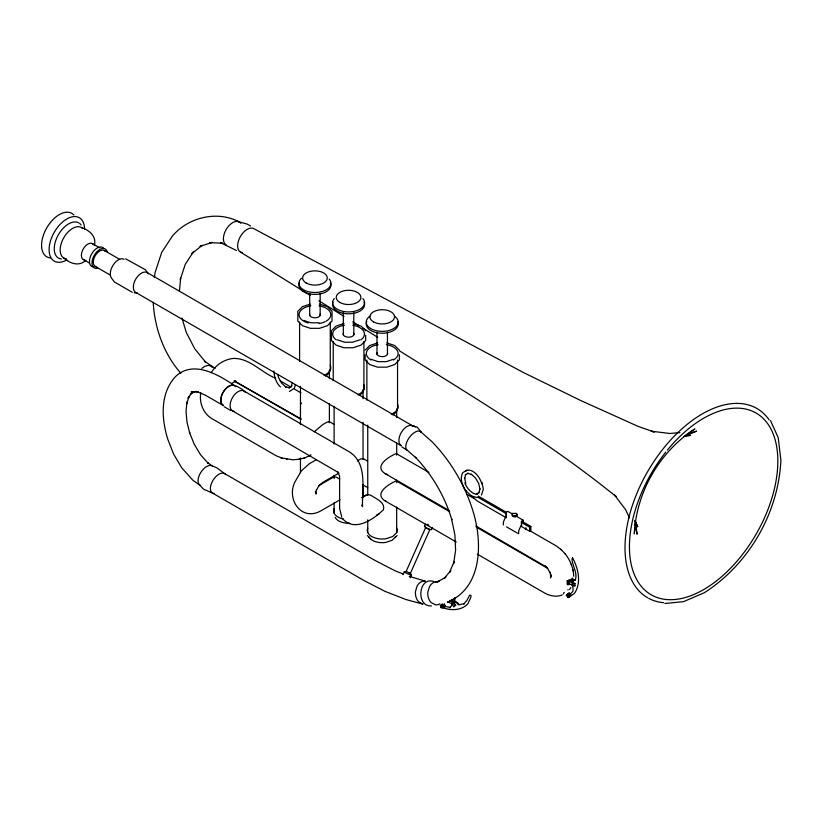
<?xml version="1.0" encoding="UTF-8"?>
<svg xmlns="http://www.w3.org/2000/svg" width="822" height="822" viewBox="0 0 822 822"><rect width="100%" height="100%" fill="white"/><g stroke="black" fill="none" stroke-linecap="round" stroke-linejoin="round"><path stroke-width="1.23" d="M94.376 245.552C96.739 236.366 89.423 230.211 81.419 227.519M573.191 580.918L572.225 578.082M634.81 527.847L634.327 533.848C636.341 492.008 659.676 451.597 694.898 428.94L683.996 436.451L696.583 431.108L688.322 433.913M635.005 525.443L635.396 520.645L637.05 534.218L635.838 528.104M154.341 277.641L155.081 272.565L161.729 252.344L172.394 236.078C188.341 217.183 217.214 210.227 239.346 221.961M179.463 290.793L180.665 278.134L180.285 279.49L185.289 264.242L193.334 251.984L191.845 253.618L202.181 245.346L200.013 246.384L212.014 242.449L209.589 242.634L222.577 243.261L220.388 242.562L236.459 250.525M572.071 581.842L573.879 580.085L574.999 580.322C578.78 573.427 570.129 561.991 572.472 557.583C578.185 568.218 581.771 582.767 574.373 593.546L568.372 597.471L568.002 596.967L569.995 595.241M200.835 392.669C198.955 402.4 203.137 413.23 211.696 418.532L276.213 455.778L282.008 458.111M292.211 382.939L291.378 386.402L291.861 385.847L288.892 387.902L289.601 387.779L285.47 386.792L285.922 387.111L281.566 383.114L278.37 377.216L277.908 374.729M295.334 384.645L294.492 388.128L289.436 391.488M455.059 602.279L454.741 597.625M451.925 602.814L451.432 605.978L449.531 607.715L450.117 607.376L444.671 606.41L443.695 606.913A2.178 0.606 -18.3 0 1 441.455 607.417A2.178 0.606 -18.3 0 1 441.116 606.831L441.804 606.369A2.045 0.565 -18.3 0 0 441.506 606.595L441.414 607.386M403.057 574.588L404.383 571.609M424.471 526.368L425.436 524.189M406.099 571.557L425.57 527.714L429.783 529.666L410.312 573.499L406.561 571.567M410.075 577.835L411.401 574.855M431.499 529.615L432.464 527.447M300.462 404.917L301.376 402.893M550.504 576.941L550.976 575.893L550.555 577.969L550.555 574.352L550.904 575.534L549.949 572.317L550.134 572.924L547.288 568.012L547.729 568.475L545.418 566.039L546.27 566.923L475.825 525.957M451.576 599.793L447.959 602.423L447.466 601.745M569.615 589.518L570.858 587.514M568.382 597.45L569.893 595.313L569.512 594.809L572.913 591.398L573.078 587.915L571.773 584L574.968 585.85L574.968 583.517L571.269 581.38L572.657 581.503L574.465 579.746L575.595 579.983L574.999 580.322M570.088 594.491L569.163 595.097M568.012 596.947L567.745 597.584L568.464 597.419M314.292 431.756L322.861 424.542L327.053 422.128L329.396 421.82M515.373 516.719L515.373 515.856M211.182 372.756C215.867 364.845 224.118 359.43 233.273 358.433C249.611 357.93 261.447 372.613 275.719 378.284M481.456 495.06L483.326 489.306L481.99 482.257M568.865 593.967C570.725 591.244 564.262 596.525 567.416 595.149M569.112 593.885C571.259 590.288 562.865 597.913 567.766 595.036M567.622 596.464L569.173 595.056M447.959 602.423L454.432 598.673M453.908 601.56L453.251 600.656L452.665 600.995L455.707 605.187L453.754 606.903L452.049 603.872L448.997 602.392M365.122 350.131L369.695 345.548L377.637 342.908M396.687 506.999L396.687 532.594L392.803 536.468L386.093 538.708A14.981 8.652 0 0 1 367.753 528.114M395.629 536.745L392.032 540.342L385.806 542.417A13.882 8.014 0 0 1 368.801 536.745M395.125 537.537L397.118 535.543M231.67 383.391L235.935 381.131L234.095 381.018L301.376 419.097M441.804 607.057L441.301 607.407A2.178 0.606 -18.3 0 0 441.65 607.992A2.178 0.606 -18.3 0 0 443.89 607.489L444.373 607.263M444.579 606.461L444.877 606.225A2.178 0.606 -18.3 0 0 444.332 605.639M343.041 519.185C355.196 532.214 373.774 519.114 383.391 509.763C385.569 502.53 376.404 498.944 371.626 495.748A11.457 6.617 60 0 0 364.608 496.375M574.968 585.85C572.852 586.682 571.424 583.435 568.619 584.308L567.19 584.524L567.19 580.99L569.204 579.829M570.982 594.799L568.865 597.183L568.916 596.402M85.909 260.225C79.128 266.862 70.137 263.605 63.808 258.026M316.439 459.632L309.462 463.659L301.335 470.872L294.831 482.134C286.262 499.704 301.612 521.775 320.909 510.832L340.041 499.797M338.931 473.092L322.419 482.627L318.71 485.915L319.131 485.422L316.336 490.272L316.552 489.665L315.761 493.529L315.412 491.792L316.028 494.084M318.648 485.689L334.102 476.77M361.639 497.639L365.903 495.183M466.988 469.999L462.632 472.773C459.477 479.072 462.57 486.059 466.218 491.361M476.328 494.084L479.298 492.368L478.815 492.912L479.925 488.782L479.925 489.306L478.753 483.593L475.558 478.065L471.201 474.202L471.653 474.458L467.523 473.359L468.232 473.205L465.262 474.921L465.745 474.386L464.636 478.517L464.636 477.993L465.807 483.696M512.229 513.884L507.852 511.366L506.085 512.383L506.033 513.945A6.083 3.514 -60 0 1 506.044 515.897L503.424 521.929L503.3 524.981M523.141 522.381A6.083 3.514 -60 0 1 523.224 521.693L523.162 520.203L521.395 521.22L521.333 522.782A6.083 3.514 -60 0 1 521.354 524.734L518.723 530.765L518.61 533.817M521.651 522.566L522.905 521.847L530.837 526.429L530.837 530.498L529.594 531.218L521.651 526.635L521.651 522.566L529.594 527.149L530.837 526.429M441.311 606.646L441.928 606.307M455.707 605.187L454.556 605.454L453.199 602.618L449.706 600.522M442.616 607.592C450.744 610.828 462.283 610.684 468.273 603.245C468.108 601.879 473.575 594.398 469.701 595.128L466.999 600.204L463.855 603.975L464.44 603.625L458.686 604.869L456.179 602.444L453.867 601.673M572.893 579.51L568.619 581.976L568.619 584.308M574.968 583.517C572.852 584.35 571.424 581.103 568.619 581.976L567.19 580.99M444.075 606.749L444.25 607.324L442.431 607.263M451.442 600.286C482.185 584.463 482.031 542.386 473.729 513.565L473.441 512.62C465.529 486.182 451.34 461.8 432.218 441.897L420.391 431.437A11.405 5.703 -54.1 0 0 408.935 438.054A11.6 5.805 -54.1 0 0 407.496 450.446L416.045 457.916L415.346 457.176C432.269 474.777 444.825 496.354 451.823 519.751L451.545 518.805L454.905 535.019L455.614 550.195L453.621 563.666L454.052 561.59L449.552 572.513L450.785 570.54L444.024 578.606L445.904 577.065L437.181 582.048L439.451 581.185L435.393 581.863M194.732 391.673L190.262 394.098L192.132 392.567L188.012 398.197L189.224 396.255L186.553 403.972L186.964 401.948L186.029 411.432L186.964 421.984L189.718 433.143L189.471 432.321L194.054 443.87L200.455 454.648L208.377 463.505L207.555 462.622L212.199 465.899L216.926 467.841L224.54 473.564L375.14 560.512L395.3 570.9L403.448 574.075M357.395 460.947L360.704 458.933L363.036 458.625M567.56 595.96L566.923 595.991L569.872 593.864M303.893 458.111L309.678 455.789M379.199 513.956L376.764 514.911M569.687 584.062L567.786 584.874L567.786 581.329L572.821 578.431L573.026 580.311M452.665 602.074L454.463 601.334L456.775 602.105L459.272 604.53M309.473 455.45L311.055 454.874M310.346 304.058L302.414 306.709L297.831 311.291L297.831 321.094L302.414 325.676L310.346 328.317L319.511 328.317L327.444 325.676L332.026 321.094L332.026 311.291L327.444 306.709L319.511 304.058M343.997 323.488L336.054 326.128L331.472 330.711L331.472 340.524L336.054 345.096L343.997 347.747L353.152 347.747L361.094 345.096L365.667 340.524L365.667 335.232M359.8 339.835L352.679 342.209L344.469 342.209L337.349 339.835M393.44 359.265L386.33 361.629L378.11 361.629L370.989 359.265M562.279 594.851C556.71 597.358 550.298 596.032 545.078 593.279L477.366 554.182M280.816 457.823L292.951 459.806L299.239 459.221M298.612 459.375L305.085 457.823M334.102 476.883L336.445 477.192L339.753 479.205M684.736 435.979L690.562 435.403L684.531 435.948M664.906 603.492L683.544 601.642L704.485 592.652C748.924 564.056 778.362 513.082 780.9 460.289L778.218 437.664L770.502 420.597M679.866 432.578L669.817 433.492L651.158 431.17L653.387 431.858M193.591 391.919L191.166 392.002L198.287 392.063L196.222 391.375L204.955 394.95L223.122 405.441A11.457 6.617 -60 0 1 223.923 390.953A11.457 6.617 -60 0 1 235.863 386.792M431.478 605.886C415.737 607.15 418.295 576.047 433.78 581.555M319.039 322.789L310.819 322.789L303.708 320.416M134.161 292.868L137.377 292.94M444.651 606.4L445.062 606.811A2.178 0.606 -18.3 0 0 445.134 606.307M396.687 453.929L395.772 453.744C388.662 456.847 373.373 466.28 385.23 473.657L449.315 510.647M396.687 481.271L395.772 481.076C388.662 484.189 373.373 493.611 385.23 500.988L456.272 542.006M286.662 459.221L287.289 459.375M471.653 496.046L476.873 497.444M237.404 221.365L247.33 224.149L250.597 226.04M411.051 425.395L415.624 426.752L412.726 425.909L147.148 272.575A11.457 6.617 -60 0 0 135.702 279.192A11.457 6.617 -60 0 0 135.702 292.416L401.28 445.75A11.457 6.617 -60 0 1 401.28 432.526A11.457 6.617 -60 0 1 412.726 425.909L417.288 427.224L421.47 432.516M125.653 258.827L145.309 269.657L148.443 273.777M353.152 323.488L361.094 326.128L365.667 330.711M386.802 342.908L394.735 345.548L399.317 350.131M654.425 432.084L638.242 426.454L580.527 400.427L523.696 372.664L253.885 228.711A13.471 7.778 -60 0 0 239.592 238.041A13.471 7.778 -60 0 0 242.387 252.642M387.676 474.613L385.23 473.657M409.264 576.345L425.303 581.133A11.344 8.652 -86.5 0 0 417.206 585.809L415.47 591.388A11.703 8.919 -86.5 0 0 418.809 601.961L422.991 604.119L406.068 599.577L385.076 591.388L363.992 580.527L212.456 493.036L203.62 489.254L198.914 484.23M385.23 500.988L386.093 501.379M407.486 450.446L401.917 446.942M215.045 368.338L204.627 361.259L205.747 362.348L194.752 348.795L186.275 332.427L181.97 317.98M92.424 243.631L99.709 247.833M104.332 250.505L119.683 259.362M83.269 259.505L89.506 263.102M95.167 266.369L110.518 275.236M132.25 292.283L114.505 282.038L111.371 277.928A11.457 6.617 -60 0 1 113.457 264.622A11.457 6.617 -60 0 1 124.112 259.279M515.507 515.784L523.162 520.203M280.107 380.812L291.08 387.152M294.368 389.053L300.944 392.844M478.322 496.118L506.506 512.383M477.531 497.094L506.352 513.729L506.352 516.781M396.687 453.816L428.879 472.403M466.619 494.197L474.386 498.677M529.892 530.724L556.535 546.106L561.57 550.041M506.352 517.798L477.222 500.988L466.444 491.422L466.444 490.693M329.396 421.707L333.711 424.193M506.578 526.871L517.521 533.19M234.66 381.089L300.595 419.158M363.036 458.512L367.352 460.998M236.109 385.826L242.963 389.782M234.578 385.6C218.303 374.657 193.324 359.656 175.559 376.538C159.869 393.317 161.369 418.819 167.791 439.236L173.627 454.145L181.785 467.882L192.954 480.325L200.106 485.37A11.467 6.237 -57.3 0 1 200.732 472.527A11.467 6.237 -57.3 0 1 212.199 465.899M243.929 390.995L349.442 451.925C367.917 463.69 361.855 488.658 362.523 506.753L362.132 504.842L362.492 506.188M396.687 481.158L449.716 511.767M476.236 527.077L546.938 567.91M362.358 484.569L367.753 487.682M232.472 410.836L338.325 472.516L337.904 472.023L339.609 476.308L339.609 508.489L341.808 517.151M224.087 406.654L230.941 410.61M240.414 252.035L310.202 295.375M318.926 300.801L343.997 316.378M352.72 321.792L359.265 325.851M362.533 327.886L377.801 337.369M399.605 350.912C473.236 396.975 548.295 441.671 615.894 496.416M409.562 572.811L410.312 573.499M280.446 386.895C276.048 382.908 274.301 376.743 273.798 370.999M616.11 496.437L614.394 494.854L625.737 509.856L629.436 517.86M367.311 535.543L371.308 539.53M564.961 553.638C570.232 559.998 573.386 568.084 573.766 576.335M560.717 549.158L565.402 554.1M180.881 373.301C163.753 353.871 154.639 328.05 153.211 302.362M516.452 514.315L517.213 515.373L516.452 516.422L514.623 516.904L512.794 516.422L512.044 515.373M635.221 521.364L637.759 526.861L634.861 520.46M441.383 606.78L441.065 605.824A1.87 0.514 -18.3 0 0 442.596 606.133A1.87 0.514 -18.3 0 0 444.353 604.869M572.821 569.543L573.17 570.725M571.228 564.19L571.413 564.806M529.594 527.149L529.594 531.218M525.946 527.714L525.946 529.584M399.317 354.652L399.317 359.944L394.735 364.526L386.802 367.167L377.637 367.167L369.695 364.526L365.122 359.944L365.122 354.652M397.55 359.985L397.55 408.996M396.687 409.099L396.687 417.412M396.687 443.007L396.687 455.172M396.687 480.12L396.687 482.678M387.45 332.17L387.45 354.323M376.979 332.17L376.979 354.323M367.753 425.097L367.753 495.481M367.753 519.792L367.753 532.594M366.879 359.985L366.879 400.139M363.91 341.51L363.91 389.566M363.036 389.679L363.036 398.629M363.036 422.303L363.036 459.416M363.036 484.374L363.036 497.813M353.809 312.75L353.809 334.903M343.339 312.75L343.339 334.903M334.102 406.315L334.102 444.065M334.102 475.424L334.102 478.62M334.102 502.93L334.102 513.175M333.239 341.51L333.239 380.72M330.269 322.09L330.269 370.147M329.396 370.249L329.396 378.572M329.396 403.53L329.396 422.724M320.159 293.331L320.159 315.473M309.699 293.331L309.699 315.473M300.462 386.248L300.462 424.635M300.462 457.916L300.462 472.629M299.598 322.09L299.598 361.29M214.059 493.508A11.467 6.237 -57.3 0 1 213.083 480.192A11.467 6.237 -57.3 0 1 225.742 474.695M93.328 266.955A10.963 6.329 -60 0 1 91.725 253.803A10.963 6.329 -60 0 1 103.921 248.614M79.652 223.45A20.334 11.734 -60 0 1 81.09 224.992M61.455 259.002A20.334 11.734 -60 0 1 57.232 236.952A20.334 11.734 -60 0 1 78.799 222.865M66.829 259.906A25.071 14.477 -60 0 1 49.094 249.672A25.071 14.477 -60 0 1 66.829 218.96A25.071 14.477 -60 0 1 84.553 229.194M84.604 259.916A9.165 5.292 -60 0 1 83.269 248.922A9.165 5.292 -60 0 1 93.461 244.586M50.44 257.933A25.071 14.477 -60 0 1 46.227 228.793A25.071 14.477 -60 0 1 73.826 214.963M97.736 268.239A10.963 6.329 -60 0 1 94.263 255.272A10.963 6.329 -60 0 1 107.23 251.799M66.387 258.817A17.611 10.172 -60 0 1 63.428 238.359A17.611 10.172 -60 0 1 82.817 228.639M96.503 266.79A9.165 5.292 -60 0 1 95.167 255.796A9.165 5.292 -60 0 1 105.36 251.46M420.391 431.447A11.6 5.805 -54.1 0 1 421.46 432.516M667.33 450.158A104.928 60.581 -60 0 1 777.828 461.45A104.928 60.581 -60 0 1 666.776 599.557A104.928 60.581 -60 0 1 665.779 452.09M647.633 597.769A109.275 63.089 -60 0 1 655.237 459.508A109.275 63.089 -60 0 1 769.187 419.888M663.631 602.701A109.275 63.089 -60 0 1 648.661 598.334M226.132 244.843A13.214 7.624 -60 0 1 227.047 228.136A13.214 7.624 -60 0 1 240.825 223.337M234.147 411.349A11.457 6.617 -60 0 1 232.472 397.612A11.457 6.617 -60 0 1 245.213 392.186M223.204 405.308A11.303 6.525 -60 0 1 223.204 392.258A11.303 6.525 -60 0 1 234.506 385.734M410.168 573.705A3.884 0.606 24 0 1 410.63 574.835A3.884 0.606 24 0 1 405.616 572.759A3.884 0.606 24 0 1 405.143 571.629M431.324 529.204A3.884 0.606 24 0 1 427.389 528.382A3.884 0.606 24 0 1 425.241 526.388M428.837 525.124A3.884 0.606 24 0 1 427.163 524.261M477.572 494.238A13.214 7.634 60 0 1 464.81 482.915M465.478 471.355A13.214 7.634 60 0 1 474.469 472.455A13.214 7.634 60 0 1 481.784 483.973M444.25 605.691A2.045 0.565 -18.3 0 1 444.589 606.389A2.045 0.565 -18.3 0 1 442.01 607.335A2.045 0.565 -18.3 0 1 441.229 606.811M444.27 603.882A2.343 0.647 -18.3 0 1 442.914 605.352A2.343 0.647 -18.3 0 1 440.232 605.372M441.157 604.653A2.343 0.647 -18.3 0 1 442.246 604.211M444.044 604.571A1.87 0.514 -18.3 0 1 442.585 605.321M442.113 605.454A1.87 0.514 -18.3 0 1 440.654 605.413M441.825 604.499A1.87 0.514 -18.3 0 1 442.75 604.201M563.625 593.854A3.175 0.668 -38.8 0 1 563.419 593.792M563.522 593.289A3.175 0.668 -38.8 0 1 564.252 592.374M567.786 589.826A3.175 0.668 -38.8 0 1 568.146 589.744M201.77 368.451A13.142 7.223 -56.1 0 1 212.138 367.352M437.674 581.791A11.344 8.652 -86.5 0 0 429.577 586.466L427.83 592.046A11.703 8.919 -86.5 0 0 431.18 602.608L435.362 604.766A11.344 8.652 -86.5 0 0 439.862 603.841M386.33 344.654A15.875 9.165 0 0 1 393.44 359.995M370.989 359.995A15.875 9.165 0 0 1 378.11 344.654M387.45 352.7A5.415 3.124 0 0 1 382.22 356.645A5.415 3.124 0 0 1 376.979 352.7M397.55 404.249A15.875 9.165 0 0 1 391.344 414.113M397.19 408.781A14.981 8.652 0 0 1 392.803 414.894M396.687 528.114A14.981 8.652 0 0 1 396.687 532.594M397.673 321.608A16.008 9.237 0 0 1 382.22 333.239A16.008 9.237 0 0 1 366.756 321.608M394.632 316.285A16.008 9.237 0 0 1 393.142 328.872A16.008 9.237 0 0 1 371.287 328.872A16.008 9.237 0 0 1 369.797 316.285M352.679 325.235A15.875 9.165 0 0 1 360.889 339.876M336.26 339.876A15.875 9.165 0 0 1 344.469 325.235M353.809 333.28A5.415 3.124 0 0 1 348.569 337.215A5.415 3.124 0 0 1 343.339 333.28M363.91 384.819A15.875 9.165 0 0 1 357.704 394.694M363.55 389.351A14.981 8.652 0 0 1 359.163 395.464M343.483 519.062A14.981 8.652 0 0 1 334.102 508.695M364.033 302.188A16.008 9.237 0 0 1 348.569 313.819A16.008 9.237 0 0 1 333.115 302.188M362.841 298.509A16.008 9.237 0 0 1 348.569 311.939A16.008 9.237 0 0 1 334.307 298.509M349.812 523.234A13.882 8.014 0 0 1 335.16 517.326M319.039 305.815A15.875 9.165 0 0 1 326.159 321.145M325.163 321.679A15.875 9.165 0 0 1 319.039 323.519M308.25 322.984A15.875 9.165 0 0 1 304.695 321.679M303.708 321.145A15.875 9.165 0 0 1 310.819 305.815M320.159 313.86A5.415 3.124 0 0 1 314.929 317.795A5.415 3.124 0 0 1 309.699 313.86M330.269 365.4A15.875 9.165 0 0 1 324.063 375.274M329.91 369.931A14.981 8.652 0 0 1 325.522 376.044M330.393 282.768A16.008 9.237 0 0 1 314.929 294.399A16.008 9.237 0 0 1 299.475 282.768M329.201 279.09A16.008 9.237 0 0 1 314.076 292.498A16.008 9.237 0 0 1 301.52 278.226M512.794 513.37L512.044 514.418L512.794 515.476L516.452 515.476L517.213 514.418L516.452 513.37L512.794 513.37M373.507 321.854A12.32 7.11 0 0 0 394.118 318.669A12.32 7.11 0 0 0 379.024 309.956A12.32 7.11 0 0 0 373.507 321.854M339.856 302.434A12.32 7.11 0 0 0 360.478 299.239A12.32 7.11 0 0 0 345.384 290.526A12.32 7.11 0 0 0 339.856 302.434M306.216 283.004A12.32 7.11 0 0 0 326.837 279.819A12.32 7.11 0 0 0 311.743 271.106A12.32 7.11 0 0 0 306.216 283.004"/></g></svg>
